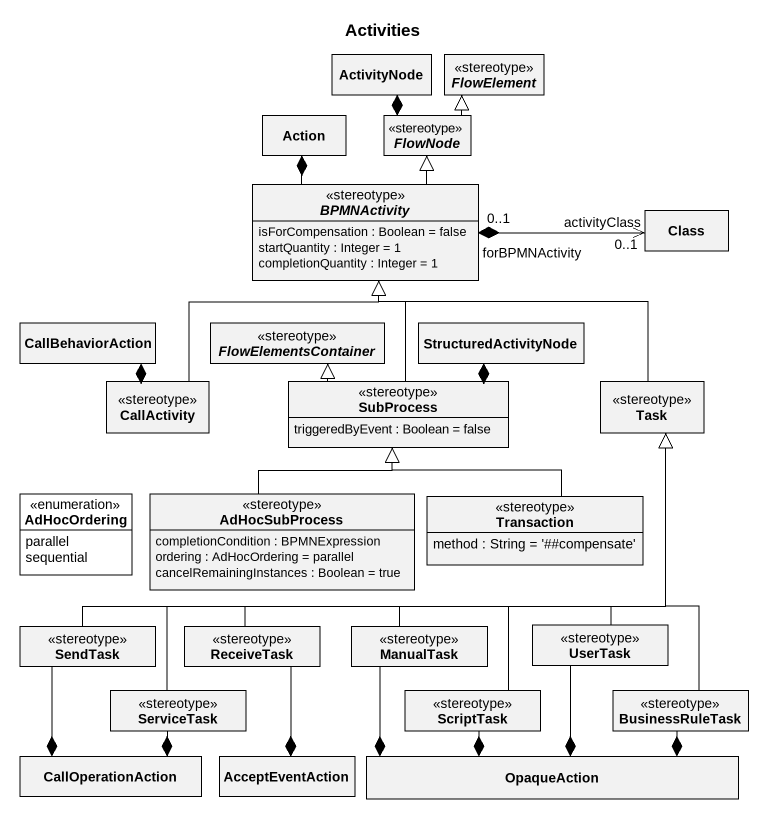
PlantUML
@startuml
title Activities
hide circle
hide empty members
class ActivityNode
abstract class FlowElement <<stereotype>>
class "Action" as Action_
abstract class FlowNode <<stereotype>>
abstract class BPMNActivity <<stereotype>> {
  isForCompensation : Boolean = false
  startQuantity : Integer = 1
  completionQuantity : Integer = 1
}
class "Class" as Class_
class CallBehaviorAction
abstract class FlowElementsContainer <<stereotype>>
class StructuredActivityNode
class CallActivity <<stereotype>>
class SubProcess <<stereotype>> {
  triggeredByEvent : Boolean = false
}
class Task <<stereotype>>
enum AdHocOrdering #FFFFFF {
  parallel
  sequential
}
class AdHocSubProcess <<stereotype>> {
  completionCondition : BPMNExpression
  ordering : AdHocOrdering = parallel
  cancelRemainingInstances : Boolean = true
}
class Transaction <<stereotype>> {
  method : String = '##compensate'
}
class SendTask <<stereotype>>
class ReceiveTask <<stereotype>>
class ManualTask <<stereotype>>
class UserTask <<stereotype>>
class ServiceTask <<stereotype>>
class ScriptTask <<stereotype>>
class BusinessRuleTask <<stereotype>>
class CallOperationAction
class AcceptEventAction
class OpaqueAction
FlowNode -up-* ActivityNode
FlowNode -up-|> FlowElement
BPMNActivity -up-* Action_
BPMNActivity -up-|> FlowNode
BPMNActivity "forBPMNActivity\n0..1" *-right-> "activityClass\n0..1" Class_
CallActivity -up-|> BPMNActivity
CallActivity -up-* CallBehaviorAction
SubProcess -up-|> BPMNActivity
SubProcess -up-|> FlowElementsContainer
SubProcess -up-* StructuredActivityNode
Task -up-|> BPMNActivity
AdHocSubProcess -up-|> SubProcess
Transaction -up-|> SubProcess
SendTask -right-|> Task
SendTask --* CallOperationAction
ReceiveTask -right-|> Task
ReceiveTask --* AcceptEventAction
ManualTask -up-|> Task
ManualTask --* OpaqueAction
UserTask -up-|> Task
UserTask --* OpaqueAction
ServiceTask -up-|> Task
ServiceTask --* CallOperationAction
ScriptTask -up-|> Task
ScriptTask --* OpaqueAction
BusinessRuleTask -up-|> Task
BusinessRuleTask -left-* OpaqueAction
@enduml
